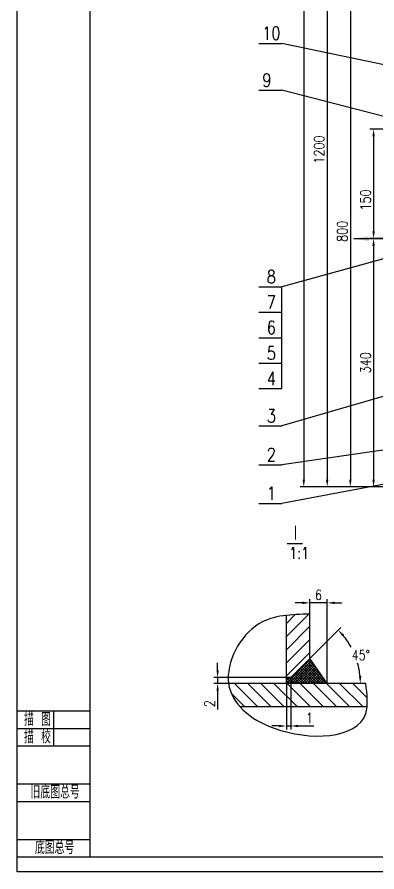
# Model space of a CAD drawing. Header units: millimetres. Extents: x 0 to 1761, y 0 to 1006.
# Drawn here: x 920 to 1043, y 0 to 292.6 of the extents above; entities that cross this region are included whole.
import ezdxf

# ---------------------------------------------------------------- set-up
doc = ezdxf.new("R2010")
doc.units = ezdxf.units.MM
doc.styles.add('HZXT', font='gbenor.shx', dxfattribs={"bigfont": 'gbcbig.shx'})
doc.styles.get("Standard").update_dxf_attribs({"font": 'txt.shx', "width": 0.8, "height": 3.5})
doc.dimstyles.new('AM_GB', dxfattribs={"dimtxt": 3.5, "dimasz": 2.5, "dimexe": 1.25, "dimexo": 0, "dimgap": 1, "dimtad": 1, "dimdsep": 46, "dimtxsty": 'Standard', "dimcen": 0, "dimclrd": 4, "dimclre": 4, "dimclrt": 3, "dimadec": 0, "dimazin": 2, "dimtp": 0.1, "dimtm": 0.1, "dimtfac": 0.71, "dimtmove": 0, "dimatfit": 0, "dimfxl": 0, "dimlwd": -1, "dimlwe": -1, "dimarcsym": 0})
doc.dimstyles.new('AM_GB$7', dxfattribs={"dimtxt": 5, "dimasz": 2.5, "dimexe": 1.25, "dimexo": 0, "dimgap": 1, "dimtad": 1, "dimdsep": 46, "dimtxsty": 'Standard', "dimcen": 0, "dimclrd": 4, "dimclre": 4, "dimclrt": 3, "dimadec": 0, "dimazin": 2, "dimtp": 0.1, "dimtm": 0.1, "dimtfac": 0.71, "dimtmove": 0, "dimatfit": 0, "dimfxl": 0, "dimlwd": -1, "dimlwe": -1, "dimarcsym": 0})

# ---------------------------------------------------------------- blocks, each defined once
blk = doc.blocks.new('*D103')
at = {"color": 4, "transparency": 16777216}
for p, q in [((1129.65, 531.79), (1016.78, 531.79)), ((1018.03, 529.29), (1018.03, 134.29)), ((1098.15, 131.79), (1016.78, 131.79))]:
    blk.add_line(p, q, dxfattribs=at)
for points in [[(1017.61, 529.29), (1018.45, 529.29), (1018.03, 531.79)], [(1017.61, 134.29), (1018.45, 134.29), (1018.03, 131.79)]]:
    blk.add_solid(points, dxfattribs=at)
at = {"layer": 'Defpoints', "color": 0, "transparency": 16777216}
for p in [(1129.65, 531.79), (1018.03, 131.79), (1098.15, 131.79)]:
    blk.add_point(p, dxfattribs=at)
at = {"color": 3, "transparency": 16777216, "insert": (1015.28, 306.79), "char_height": 3.5, "attachment_point": 5, "rotation": 90}
blk.add_mtext('1600', dxfattribs=at)
blk = doc.blocks.new('*D109')
at = {"color": 4, "transparency": 16777216}
for p, q in [((1129.4, 356.79), (1032.71, 356.79)), ((1033.96, 354.29), (1033.96, 134.29)), ((1098.15, 131.79), (1032.71, 131.79))]:
    blk.add_line(p, q, dxfattribs=at)
for points in [[(1033.54, 354.29), (1034.37, 354.29), (1033.96, 356.79)], [(1033.54, 134.29), (1034.37, 134.29), (1033.96, 131.79)]]:
    blk.add_solid(points, dxfattribs=at)
at = {"layer": 'Defpoints', "color": 0, "transparency": 16777216}
for p in [(1129.4, 356.79), (1033.96, 131.79), (1098.15, 131.79)]:
    blk.add_point(p, dxfattribs=at)
at = {"color": 3, "transparency": 16777216, "insert": (1031.21, 219.29), "char_height": 3.5, "attachment_point": 5, "rotation": 90}
blk.add_mtext('800', dxfattribs=at)
blk = doc.blocks.new('*D111')
at = {"color": 4, "transparency": 16777216}
for p, q in [((1047.92, 431.79), (1024.79, 431.79)), ((1026.04, 429.29), (1026.04, 134.29)), ((1098.15, 131.79), (1024.79, 131.79))]:
    blk.add_line(p, q, dxfattribs=at)
for points in [[(1025.62, 429.29), (1026.46, 429.29), (1026.04, 431.79)], [(1025.62, 134.29), (1026.46, 134.29), (1026.04, 131.79)]]:
    blk.add_solid(points, dxfattribs=at)
at = {"layer": 'Defpoints', "color": 0, "transparency": 16777216}
for p in [(1047.92, 431.79), (1026.04, 131.79), (1098.15, 131.79)]:
    blk.add_point(p, dxfattribs=at)
at = {"color": 3, "transparency": 16777216, "insert": (1023.29, 247.28), "char_height": 3.5, "attachment_point": 5, "rotation": 90}
blk.add_mtext('1200', dxfattribs=at)
blk = doc.blocks.new('*D112')
at = {"color": 4, "transparency": 16777216}
for p, q in [((1045.02, 216.79), (1040.66, 216.79)), ((1041.91, 214.29), (1041.91, 134.29)), ((1098.15, 131.79), (1040.66, 131.79))]:
    blk.add_line(p, q, dxfattribs=at)
for points in [[(1041.49, 214.29), (1042.32, 214.29), (1041.91, 216.79)], [(1041.49, 134.29), (1042.32, 134.29), (1041.91, 131.79)]]:
    blk.add_solid(points, dxfattribs=at)
at = {"layer": 'Defpoints', "color": 0, "transparency": 16777216}
for p in [(1045.02, 216.79), (1041.91, 131.79), (1098.15, 131.79)]:
    blk.add_point(p, dxfattribs=at)
at = {"color": 3, "transparency": 16777216, "insert": (1039.16, 174.29), "char_height": 3.5, "attachment_point": 5, "rotation": 90}
blk.add_mtext('340', dxfattribs=at)
blk = doc.blocks.new('*D114')
at = {"color": 4, "transparency": 16777216}
for p, q in [((988.57, 69.02), (988.57, 71.52)), ((1012.08, 66.52), (987.32, 66.52)), ((992.33, 64.52), (987.32, 64.52)), ((988.57, 66.52), (988.57, 64.52)), ((988.57, 62.02), (988.57, 55.65))]:
    blk.add_line(p, q, dxfattribs=at)
for points in [[(988.16, 69.02), (988.99, 69.02), (988.57, 66.52)], [(988.16, 62.02), (988.99, 62.02), (988.57, 64.52)]]:
    blk.add_solid(points, dxfattribs=at)
at = {"layer": 'Defpoints', "color": 0, "transparency": 16777216}
for p in [(988.57, 64.52), (992.33, 64.52), (1012.08, 66.52)]:
    blk.add_point(p, dxfattribs=at)
at = {"color": 3, "transparency": 16777216, "insert": (985.82, 57.58), "char_height": 3.5, "attachment_point": 5, "rotation": 90}
blk.add_mtext('2', dxfattribs=at)
blk = doc.blocks.new('*D115')
at = {"color": 4, "transparency": 16777216}
blk.add_line((1020.08, 73.02), (1030.72, 83.65), dxfattribs=at)
for start, end in [(28.8032, 39.4492), (5.5508, 15.5899)]:
    blk.add_arc((1011.58, 64.52), 25.82, start, end, dxfattribs=at)
for points in [[(1031.2, 80.64), (1031.82, 81.2), (1029.83, 82.77)], [(1037.69, 67.03), (1036.86, 66.99), (1037.39, 64.52)]]:
    blk.add_solid(points, dxfattribs=at)
at = {"layer": 'Defpoints', "color": 0, "transparency": 16777216}
for p in [(1033.93, 77.42), (1020.08, 73.02), (992.33, 64.52), (1013.58, 66.52), (1039.22, 64.52)]:
    blk.add_point(p, dxfattribs=at)
at = {"color": 3, "transparency": 16777216, "insert": (1037.52, 74.2), "char_height": 3.5, "attachment_point": 5}
blk.add_mtext('45°', dxfattribs=at)
blk = doc.blocks.new('*D116')
at = {"color": 4, "transparency": 16777216}
for p, q in [((1017.58, 92.1), (1015.08, 92.1)), ((1020.08, 80.62), (1020.08, 93.35)), ((1026.08, 92.1), (1020.08, 92.1)), ((1026.08, 64.52), (1026.08, 93.35)), ((1028.58, 92.1), (1031.08, 92.1))]:
    blk.add_line(p, q, dxfattribs=at)
for points in [[(1017.58, 92.52), (1017.58, 91.69), (1020.08, 92.1)], [(1028.58, 92.52), (1028.58, 91.69), (1026.08, 92.1)]]:
    blk.add_solid(points, dxfattribs=at)
at = {"layer": 'Defpoints', "color": 0, "transparency": 16777216}
for p in [(1020.08, 92.1), (1020.08, 80.62), (1026.08, 64.52)]:
    blk.add_point(p, dxfattribs=at)
at = {"color": 3, "transparency": 16777216, "insert": (1023.08, 94.85), "char_height": 3.5, "attachment_point": 5}
blk.add_mtext('6', dxfattribs=at)
blk = doc.blocks.new('*D117')
at = {"color": 4, "transparency": 16777216}
for p, q in [((1012.08, 66.52), (1012.08, 48.7)), ((1013.58, 66.52), (1013.58, 48.7)), ((1009.58, 49.95), (1007.08, 49.95)), ((1012.08, 49.95), (1013.58, 49.95)), ((1016.08, 49.95), (1021.51, 49.95))]:
    blk.add_line(p, q, dxfattribs=at)
for points in [[(1009.58, 50.37), (1009.58, 49.54), (1012.08, 49.95)], [(1016.08, 50.37), (1016.08, 49.54), (1013.58, 49.95)]]:
    blk.add_solid(points, dxfattribs=at)
at = {"layer": 'Defpoints', "color": 0, "transparency": 16777216}
for p in [(1012.08, 66.52), (1013.58, 66.52), (1013.58, 49.95)]:
    blk.add_point(p, dxfattribs=at)
at = {"color": 3, "transparency": 16777216, "insert": (1020.04, 52.7), "char_height": 3.5, "attachment_point": 5}
blk.add_mtext('1', dxfattribs=at)
blk = doc.blocks.new('*D122')
at = {"color": 4, "transparency": 16777216}
for p, q in [((1142.58, 254.29), (1040.66, 254.29)), ((1041.91, 251.79), (1041.91, 219.29)), ((1046.16, 216.79), (1040.66, 216.79))]:
    blk.add_line(p, q, dxfattribs=at)
for points in [[(1041.49, 251.79), (1042.32, 251.79), (1041.91, 254.29)], [(1041.49, 219.29), (1042.32, 219.29), (1041.91, 216.79)]]:
    blk.add_solid(points, dxfattribs=at)
at = {"layer": 'Defpoints', "color": 0, "transparency": 16777216}
for p in [(1142.58, 254.29), (1041.91, 216.79), (1046.16, 216.79)]:
    blk.add_point(p, dxfattribs=at)
at = {"color": 3, "transparency": 16777216, "insert": (1039.16, 230.02), "char_height": 3.5, "attachment_point": 5, "rotation": 90}
blk.add_mtext('150', dxfattribs=at)

msp = doc.modelspace()

# ---------------------------------------------------------------- hatches: boundary and pattern name
h = msp.add_hatch()
h.set_pattern_fill('ANSI31', color=4, style=0)
h.set_pattern_definition([(45, (3673.561, -1227.2275), (-2.245064, 2.245064), [])])
edge = h.paths.add_edge_path()
edge.add_line((1013.5778, 66.5153), (1020.0778, 73.0153))
edge.add_line((1020.0778, 73.0153), (1020.0778, 88.2197))
edge.add_spline(control_points=[(1020.0778, 88.2197), (1017.3813, 88.1735), (1014.6848, 88.1272), (1012.0778, 87.827)], knot_values=[0, 0, 0, 0, 7.76204342, 7.76204342, 7.76204342, 7.76204342], degree=3, periodic=0)
edge.add_line((1012.0778, 87.827), (1012.0778, 66.5153))
edge.add_line((1012.0778, 66.5153), (1013.5778, 66.5153))
h = msp.add_hatch()
h.set_pattern_fill('ANSI37', color=4, scale=0.2, style=0)
h.set_pattern_definition([(45, (772.335, -97.0191), (-0.4490128, 0.4490128), []), (135, (772.335, -97.0191), (-0.4490128, -0.4490128), [])])
h.paths.add_polyline_path([(1026.0778, 64.5153), (1020.0778, 73.0153), (1013.5778, 66.5153), (1012.0778, 66.5153), (1012.0778, 64.5153)])
h = msp.add_hatch()
h.set_pattern_fill('ANSI31', color=4, angle=90, style=0)
h.set_pattern_definition([(135, (3673.561, -1227.2275), (-2.245064, -2.245064), [])])
edge = h.paths.add_edge_path()
edge.add_spline(control_points=[(992.332, 64.5153), (992.746, 61.5353), (994.1304, 58.8493), (996.2291, 56.5153)], knot_values=[40.56223537, 40.56223537, 40.56223537, 40.56223537, 49.90132494, 49.90132494, 49.90132494, 49.90132494], degree=3, periodic=0)
edge.add_line((996.2291, 56.5153), (1039.6893, 56.5153))
edge.add_spline(control_points=[(1039.6893, 56.5153), (1039.9282, 58.9406), (1039.574, 61.7279), (1039.2199, 64.5153)], knot_values=[96.75256179, 96.75256179, 96.75256179, 96.75256179, 104.46581043, 104.46581043, 104.46581043, 104.46581043], degree=3, periodic=0)
edge.add_line((1039.2199, 64.5153), (992.332, 64.5153))

# ---------------------------------------------------------------- linework, layer by layer
at = {"color": 4}
for p, q in [((1002.6558, 283.6329), (1010.5229, 283.6329)), ((1110.6594, 262.423), (1010.5229, 283.6329)), ((1002.6558, 267.5814), (1010.5229, 267.5814)), ((1135.8625, 235.2743), (1010.5229, 267.5814)), ((1052.5612, 211.9147), (1010.5229, 200.3177)), ((1002.6558, 200.3177), (1010.5229, 200.3177)), ((1010.5229, 165.4296), (1010.5229, 200.3177)), ((1002.6558, 191.5957), (1010.5229, 191.5957)), ((1137.9369, 189.9238), (1010.5229, 152.6496)), ((1002.6558, 182.8737), (1010.5229, 182.8737)), ((1002.6558, 174.1517), (1010.5229, 174.1517)), ((1002.6558, 165.4296), (1010.5229, 165.4296)), ((1126.943, 156.0165), (1010.5229, 139.4007)), ((1002.6558, 152.6496), (1010.5229, 152.6496)), ((1113.8951, 145.6763), (1010.5229, 126.1535)), ((1002.6558, 139.4007), (1010.5229, 139.4007)), ((1002.6558, 126.1535), (1010.5229, 126.1535)), ((1012.4007, 112.4358), (1017.6242, 112.4358)), ((945, 55), (920, 55)), ((932.5, 55), (932.5, 43)), ((945, 49), (920, 49)), ((945, 43), (920, 43)), ((945, 30), (920, 30)), ((945, 24), (920, 24)), ((945, 11), (920, 11)), ((945, 5), (920, 5))]:
    msp.add_line(p, q, dxfattribs=at)
for p, q in [((1012.0778, 64.5153), (1012.0778, 87.827)), ((1020.0778, 73.0153), (1020.0778, 88.2197)), ((1013.5778, 66.5153), (1020.0778, 73.0153)), ((1026.0778, 64.5153), (1020.0778, 73.0153)), ((1039.2199, 64.5153), (992.332, 64.5153)), ((1013.5778, 66.5153), (1012.0778, 66.5153)), ((1039.6893, 56.5153), (996.2291, 56.5153))]:
    msp.add_line(p, q)
msp.add_lwpolyline([(920, 594), (1761, 594), (1761, 0), (920, 0)], close=True, dxfattribs=at)
msp.add_lwpolyline([(945, 589), (1756, 589), (1756, 5), (945, 5)], close=True)
msp.add_spline([(1020.0778, 88.2197), (1002.6774, 84.8836), (992.332, 64.5153), (1007.8501, 49.1864), (1039.2199, 54.1907), (1039.2199, 64.5153)], degree=3, dxfattribs=at)

# ---------------------------------------------------------------- texts
at = {"color": 3, "width": 0.8}
for s, height, p in [('10', 4.5, (1003.8723, 284.8454)), ('9', 4.5, (1003.8723, 268.7939)), ('8', 4.5, (1005.3927, 201.5303)), ('7', 4.5, (1005.3927, 192.8083)), ('6', 4.5, (1005.3927, 184.0863)), ('5', 4.5, (1005.3927, 175.3642)), ('4', 4.5, (1005.3927, 166.6422)), ('3', 4.5, (1005.3927, 153.8622)), ('2', 4.5, (1005.3927, 140.6133)), ('1', 4.5, (1005.3927, 127.3661)), ('1:1', 4, (1013.0247, 107.1416))]:
    msp.add_text(s, height=height, dxfattribs=at).set_placement(p)
at = {"color": 3, "style": 'HZXT'}
for s, height, p in [('Ⅰ', 5.5, (1013.2506, 113.2064)), ('描 图', 4.5, (922.3807, 49.9728)), ('描 校', 4.5, (922.3807, 43.9728)), ('旧底图总号', 4.5, (924.5636, 25.0945)), ('底图总号', 4.5, (926.0757, 6.0762))]:
    msp.add_text(s, height=height, dxfattribs=at).set_placement(p)

# ---------------------------------------------------------------- dimensions: what is measured, and where the dimension line sits
at = {"color": 4}
for base, p1, picture, middle in [((1018.0314, 131.7893), (1129.6513, 531.7893), '*D103', (1018.0314, 306.7893)), ((1026.0387, 131.7893), (1047.9185, 431.7893), '*D111', (1026.0387, 247.2838)), ((1041.9052, 131.7893), (1045.0215, 216.7893), '*D112', (1041.9052, 174.2893))]:
    dim = msp.add_linear_dim(base=base, p1=p1, p2=(1098.1513, 131.7893), angle=90, dimstyle='AM_GB', override={"dimlfac": 4}, dxfattribs=at)
    dim.commit()
    dim.dimension.update_dxf_attribs({"geometry": picture, "text_midpoint": middle, "dimtype": 160})
dim = msp.add_linear_dim(base=(1033.9556, 131.7893), p1=(1129.4013, 356.7893), p2=(1098.1513, 131.7893), angle=90, text='800', dimstyle='AM_GB', override={"dimlfac": 4}, dxfattribs=at)
dim.commit()
dim.dimension.update_dxf_attribs({"geometry": '*D109', "text_midpoint": (1033.9556, 219.2893), "dimtype": 160})
dim = msp.add_linear_dim(base=(1041.9052, 216.7893), p1=(1142.584, 254.2893), p2=(1046.1569, 216.7893), angle=90, dimstyle='AM_GB', override={"dimlfac": 4})
dim.commit()
dim.dimension.update_dxf_attribs({"geometry": '*D122', "text_midpoint": (1041.9052, 230.0184), "dimtype": 160})
dim = msp.add_linear_dim(base=(1020.0778, 92.1029), p1=(1026.0778, 64.5153), p2=(1020.0778, 80.6175), dimstyle='AM_GB', dxfattribs=at)
dim.commit()
dim.dimension.update_dxf_attribs({"geometry": '*D116', "text_midpoint": (1023.0778, 92.1029), "dimtype": 160})
dim = msp.add_angular_dim_2l(base=(1033.9343, 77.4229), line1=((1039.2199, 64.5153), (992.332, 64.5153)), line2=((1013.5778, 66.5153), (1020.0778, 73.0153)), dimstyle='AM_GB', override={"dimtmove": 1}, dxfattribs=at)
dim.commit()
dim.dimension.update_dxf_attribs({"geometry": '*D115', "text_midpoint": (1037.5153, 74.2032), "dimtype": 162})
dim = msp.add_linear_dim(base=(988.573, 64.5153), p1=(1012.0778, 66.5153), p2=(992.332, 64.5153), angle=90, dimstyle='AM_GB', dxfattribs=at)
dim.commit()
dim.dimension.update_dxf_attribs({"geometry": '*D114', "text_midpoint": (985.823, 57.582)})
dim = msp.add_linear_dim(base=(1013.5778, 49.9536), p1=(1012.0778, 66.5153), p2=(1013.5778, 66.5153), text='1', dimstyle='AM_GB', dxfattribs=at)
dim.commit()
dim.dimension.update_dxf_attribs({"geometry": '*D117', "text_midpoint": (1020.0444, 52.7036)})

# ---------------------------------------------------------------- leaders
msp.add_leader([(1035.179, 216.7893), (1048.862, 216.7893)], dimstyle='AM_GB$7', override={"dimasz": 5, "dimgap": 1.5, "dimtad": 0})

doc.saveas('drawing.dxf')
